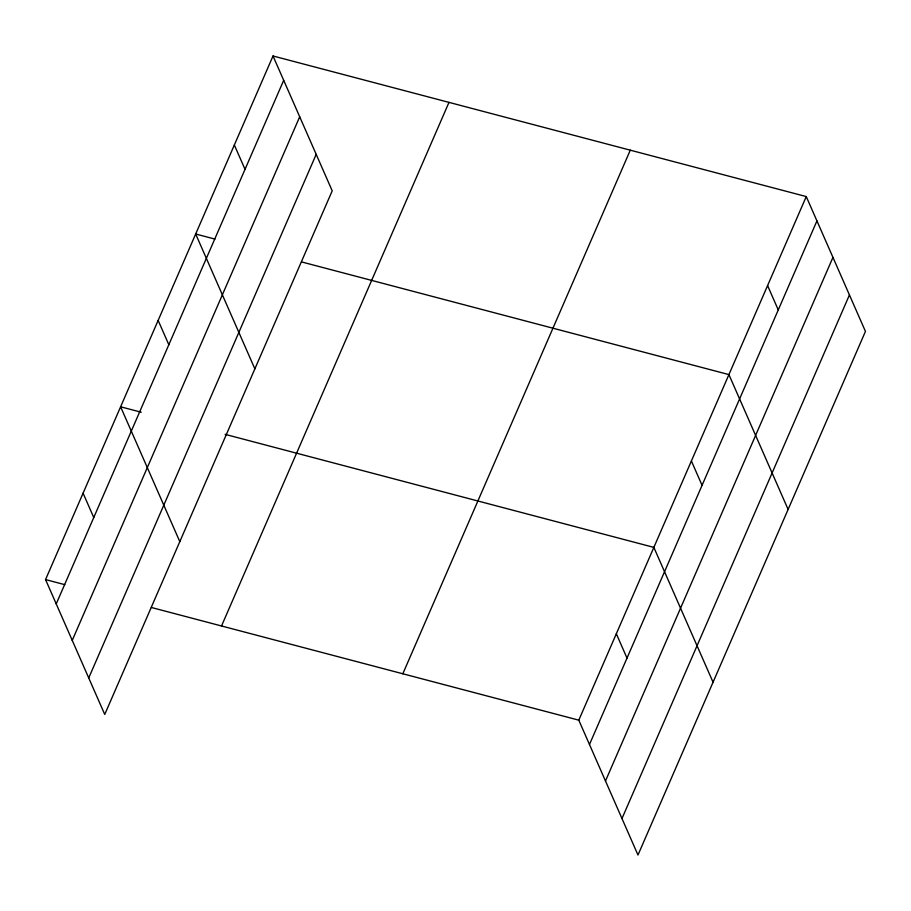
<?xml version="1.0" encoding="UTF-8"?>
<svg xmlns="http://www.w3.org/2000/svg" width="911" height="911" viewBox="0 0 911 911"><rect width="100%" height="100%" fill="white"/><g stroke="black" fill="none" stroke-linecap="round" stroke-linejoin="round"><path stroke-width="1.37" d="M273.015 55.981L332.208 190.832L104.742 714.429L45.55 579.578L273.015 55.981L806.258 196.571L865.45 331.422L637.985 855.019L578.792 720.168L806.258 196.571M56.231 603.913L283.697 80.316M72.242 640.387L299.708 116.779M88.731 677.955L316.197 154.358M221.521 625.982L448.986 102.374M402.821 673.776L630.287 150.178M589.474 744.503L816.939 220.895M605.485 780.978L832.95 257.369M621.974 818.545L849.439 294.948M214.928 239.081L195.671 234.002L254.864 368.853M301.53 261.912L728.914 374.592L788.117 509.443M141.239 412.227L120.616 406.796L179.809 541.646M225.097 434.342L653.859 547.386L713.051 682.225M45.55 579.578L64.795 584.657M151.408 607.489L578.792 720.168M767.586 285.587L778.267 309.911M691.392 460.989L702.062 485.324M616.326 633.783L627.007 658.106M234.343 144.997L245.025 169.321M158.15 320.399L168.82 344.734M83.083 493.193L93.765 517.516"/></g></svg>
